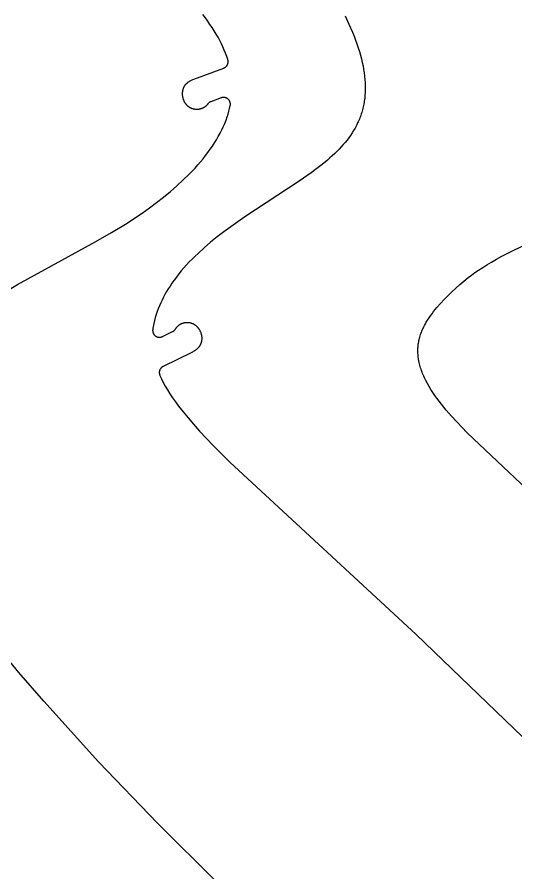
# Model space of a CAD drawing. Header units: millimetres. Extents: x -13379 to -9942, y 7 to 1157.
# Drawn here: x -11389.3 to -11242.4, y 246.3 to 498.3 of the extents above; entities that cross this region are included whole.
import ezdxf

# ---------------------------------------------------------------- set-up
doc = ezdxf.new("R2010")
doc.units = ezdxf.units.MM
doc.header["$MEASUREMENT"] = 0
doc.layers.add('SECCIONES', color=7, linetype='Continuous')

msp = doc.modelspace()

# ---------------------------------------------------------------- linework, layer by layer
at = {"layer": 'SECCIONES'}
for points in [[(-11393.61, 416.94, 0), (-11389.19, 419.55, 0), (-11366.07, 432.22, 0), (-11361.44, 434.9, 0), (-11356.9, 437.7, 0), (-11354.67, 439.15, 0), (-11352.47, 440.64, 0), (-11350.31, 442.17, 0), (-11348.2, 443.73, 0), (-11346.14, 445.34, 0), (-11344.14, 446.98, 0), (-11342.2, 448.66, 0), (-11340.34, 450.38, 0), (-11338.57, 452.12, 0), (-11337.71, 453.01, 0), (-11336.88, 453.9, 0), (-11336.07, 454.81, 0), (-11335.29, 455.71, 0), (-11334.53, 456.63, 0), (-11333.8, 457.55, 0), (-11333.09, 458.48, 0), (-11332.42, 459.41, 0), (-11331.77, 460.35, 0), (-11331.16, 461.29, 0), (-11330.57, 462.24, 0), (-11330.02, 463.19, 0), (-11329.5, 464.15, 0), (-11329.01, 465.11, 0), (-11328.56, 466.07, 0), (-11328.14, 467.04, 0), (-11327.75, 468.01, 0), (-11327.4, 468.98, 0), (-11327.14, 469.8, 0), (-11326.9, 470.62, 0), (-11326.68, 471.45, 0), (-11326.5, 472.27, 0), (-11326.48, 472.34, 0), (-11326.47, 472.4, 0), (-11326.46, 472.47, 0), (-11326.46, 472.54, 0), (-11326.45, 472.61, 0), (-11326.45, 472.68, 0), (-11326.45, 472.75, 0), (-11326.46, 472.82, 0), (-11326.46, 472.89, 0), (-11326.47, 472.95, 0), (-11326.48, 473.02, 0), (-11326.49, 473.09, 0), (-11326.51, 473.16, 0), (-11326.53, 473.22, 0), (-11326.55, 473.29, 0), (-11326.57, 473.35, 0), (-11326.59, 473.42, 0), (-11326.62, 473.48, 0), (-11326.65, 473.54, 0), (-11326.68, 473.61, 0), (-11326.71, 473.67, 0), (-11326.74, 473.73, 0), (-11326.78, 473.78, 0), (-11326.82, 473.84, 0), (-11326.86, 473.9, 0), (-11326.9, 473.95, 0), (-11326.95, 474, 0), (-11326.99, 474.05, 0), (-11327.04, 474.1, 0), (-11327.09, 474.15, 0), (-11327.14, 474.2, 0), (-11327.2, 474.24, 0), (-11327.25, 474.28, 0), (-11327.31, 474.32, 0), (-11327.36, 474.36, 0), (-11327.42, 474.4, 0), (-11327.48, 474.43, 0), (-11327.54, 474.47, 0), (-11327.6, 474.5, 0), (-11327.67, 474.52, 0), (-11327.73, 474.55, 0), (-11327.79, 474.57, 0), (-11327.86, 474.6, 0), (-11327.92, 474.61, 0), (-11327.99, 474.63, 0), (-11328.06, 474.65, 0), (-11328.13, 474.66, 0), (-11328.19, 474.67, 0), (-11328.26, 474.68, 0), (-11328.33, 474.68, 0), (-11328.4, 474.68, 0), (-11328.47, 474.68, 0), (-11328.54, 474.68, 0), (-11328.61, 474.68, 0), (-11328.67, 474.67, 0), (-11328.74, 474.66, 0), (-11328.81, 474.65, 0), (-11328.88, 474.64, 0), (-11328.95, 474.62, 0), (-11329.01, 474.61, 0), (-11329.08, 474.58, 0), (-11329.14, 474.56, 0), (-11332.21, 473.43, 0), (-11332.28, 473.41, 0), (-11332.34, 473.38, 0), (-11332.4, 473.35, 0), (-11332.46, 473.32, 0), (-11332.52, 473.29, 0), (-11332.58, 473.25, 0), (-11332.64, 473.22, 0), (-11332.69, 473.18, 0), (-11332.75, 473.14, 0), (-11332.8, 473.09, 0), (-11332.85, 473.05, 0), (-11332.9, 473, 0), (-11332.95, 472.95, 0), (-11333, 472.9, 0), (-11333.04, 472.85, 0), (-11333.09, 472.8, 0), (-11333.13, 472.75, 0), (-11333.18, 472.69, 0), (-11333.22, 472.62, 0), (-11333.27, 472.56, 0), (-11333.32, 472.5, 0), (-11333.38, 472.45, 0), (-11333.43, 472.39, 0), (-11333.49, 472.33, 0), (-11333.54, 472.27, 0), (-11333.6, 472.22, 0), (-11333.66, 472.16, 0), (-11333.72, 472.11, 0), (-11333.78, 472.06, 0), (-11333.85, 472, 0), (-11333.91, 471.95, 0), (-11333.98, 471.9, 0), (-11334.05, 471.85, 0), (-11334.12, 471.81, 0), (-11334.19, 471.76, 0), (-11334.26, 471.72, 0), (-11334.33, 471.67, 0), (-11334.4, 471.63, 0), (-11334.48, 471.59, 0), (-11334.55, 471.55, 0), (-11334.63, 471.52, 0), (-11334.71, 471.48, 0), (-11334.78, 471.45, 0), (-11334.86, 471.41, 0), (-11334.94, 471.38, 0), (-11335.02, 471.35, 0), (-11335.11, 471.33, 0), (-11335.19, 471.3, 0), (-11335.27, 471.28, 0), (-11335.35, 471.25, 0), (-11335.44, 471.23, 0), (-11335.52, 471.22, 0), (-11335.6, 471.2, 0), (-11335.69, 471.18, 0), (-11335.77, 471.17, 0), (-11335.86, 471.16, 0), (-11335.94, 471.15, 0), (-11336.03, 471.14, 0), (-11336.11, 471.14, 0), (-11336.2, 471.13, 0), (-11336.28, 471.13, 0), (-11336.36, 471.13, 0), (-11336.45, 471.13, 0), (-11336.53, 471.13, 0), (-11336.62, 471.14, 0), (-11336.7, 471.15, 0), (-11336.78, 471.15, 0), (-11336.86, 471.16, 0), (-11336.94, 471.18, 0), (-11337.03, 471.19, 0), (-11337.11, 471.2, 0), (-11337.18, 471.22, 0), (-11337.26, 471.24, 0), (-11337.34, 471.26, 0), (-11337.42, 471.28, 0), (-11337.49, 471.3, 0), (-11337.57, 471.32, 0), (-11337.64, 471.35, 0), (-11337.72, 471.37, 0), (-11337.79, 471.4, 0), (-11337.86, 471.43, 0), (-11337.93, 471.46, 0), (-11338, 471.49, 0), (-11338.07, 471.52, 0), (-11338.14, 471.56, 0), (-11338.21, 471.6, 0), (-11338.28, 471.63, 0), (-11338.35, 471.67, 0), (-11338.42, 471.71, 0), (-11338.49, 471.76, 0), (-11338.56, 471.8, 0), (-11338.63, 471.85, 0), (-11338.7, 471.89, 0), (-11338.76, 471.94, 0), (-11338.83, 471.99, 0), (-11338.89, 472.05, 0), (-11338.96, 472.1, 0), (-11339.02, 472.16, 0), (-11339.08, 472.21, 0), (-11339.15, 472.27, 0), (-11339.21, 472.33, 0), (-11339.27, 472.4, 0), (-11339.33, 472.46, 0), (-11339.38, 472.52, 0), (-11339.44, 472.59, 0), (-11339.5, 472.66, 0), (-11339.55, 472.73, 0), (-11339.61, 472.8, 0), (-11339.66, 472.87, 0), (-11339.71, 472.94, 0), (-11339.76, 473.02, 0), (-11339.81, 473.1, 0), (-11339.85, 473.17, 0), (-11339.9, 473.25, 0), (-11339.94, 473.33, 0), (-11339.99, 473.41, 0), (-11340.03, 473.49, 0), (-11340.07, 473.57, 0), (-11340.11, 473.66, 0), (-11340.14, 473.74, 0), (-11340.18, 473.83, 0), (-11340.21, 473.91, 0), (-11340.25, 474, 0), (-11340.28, 474.09, 0), (-11340.31, 474.17, 0), (-11340.36, 474.35, 0), (-11340.41, 474.53, 0), (-11340.45, 474.71, 0), (-11340.49, 474.89, 0), (-11340.52, 475.07, 0), (-11340.54, 475.25, 0), (-11340.56, 475.43, 0), (-11340.57, 475.6, 0), (-11340.58, 475.78, 0), (-11340.59, 475.96, 0), (-11340.57, 476.13, 0), (-11340.54, 476.3, 0), (-11340.52, 476.46, 0), (-11340.49, 476.62, 0), (-11340.46, 476.78, 0), (-11340.42, 476.93, 0), (-11340.38, 477.08, 0), (-11340.34, 477.23, 0), (-11340.31, 477.3, 0), (-11340.29, 477.37, 0), (-11340.26, 477.45, 0), (-11340.23, 477.52, 0), (-11340.2, 477.59, 0), (-11340.17, 477.66, 0), (-11340.14, 477.72, 0), (-11340.11, 477.79, 0), (-11340.07, 477.86, 0), (-11340.03, 477.93, 0), (-11340, 477.99, 0), (-11339.96, 478.06, 0), (-11339.92, 478.12, 0), (-11339.87, 478.19, 0), (-11339.83, 478.25, 0), (-11339.78, 478.31, 0), (-11339.74, 478.38, 0), (-11339.69, 478.44, 0), (-11339.64, 478.5, 0), (-11339.58, 478.56, 0), (-11339.53, 478.62, 0), (-11339.47, 478.68, 0), (-11339.41, 478.74, 0), (-11339.35, 478.8, 0), (-11339.29, 478.86, 0), (-11339.23, 478.92, 0), (-11339.16, 478.98, 0), (-11339.09, 479.03, 0), (-11339.02, 479.09, 0), (-11338.95, 479.15, 0), (-11338.8, 479.26, 0), (-11338.64, 479.37, 0), (-11338.47, 479.48, 0), (-11338.29, 479.58, 0), (-11338.1, 479.69, 0), (-11337.9, 479.8, 0), (-11337.69, 479.9, 0), (-11337.48, 480, 0), (-11337.25, 480.1, 0), (-11328.44, 483.35, 0), (-11328.37, 483.37, 0), (-11328.31, 483.4, 0), (-11328.24, 483.43, 0), (-11328.18, 483.46, 0), (-11328.12, 483.49, 0), (-11328.06, 483.53, 0), (-11328, 483.57, 0), (-11327.95, 483.61, 0), (-11327.89, 483.65, 0), (-11327.84, 483.69, 0), (-11327.79, 483.74, 0), (-11327.74, 483.79, 0), (-11327.69, 483.83, 0), (-11327.64, 483.89, 0), (-11327.59, 483.94, 0), (-11327.55, 483.99, 0), (-11327.51, 484.05, 0), (-11327.47, 484.1, 0), (-11327.43, 484.16, 0), (-11327.4, 484.22, 0), (-11327.36, 484.28, 0), (-11327.33, 484.34, 0), (-11327.3, 484.41, 0), (-11327.27, 484.47, 0), (-11327.25, 484.53, 0), (-11327.23, 484.6, 0), (-11327.21, 484.67, 0), (-11327.19, 484.73, 0), (-11327.17, 484.8, 0), (-11327.16, 484.87, 0), (-11327.15, 484.94, 0), (-11327.14, 485.01, 0), (-11327.13, 485.08, 0), (-11327.13, 485.14, 0), (-11327.13, 485.21, 0), (-11327.13, 485.28, 0), (-11327.13, 485.35, 0), (-11327.14, 485.42, 0), (-11327.14, 485.49, 0), (-11327.15, 485.56, 0), (-11327.17, 485.63, 0), (-11327.18, 485.69, 0), (-11327.2, 485.76, 0), (-11327.22, 485.83, 0), (-11327.53, 486.76, 0), (-11327.88, 487.7, 0), (-11328.26, 488.63, 0), (-11328.67, 489.57, 0), (-11329.11, 490.51, 0), (-11329.59, 491.45, 0), (-11330.1, 492.39, 0), (-11330.65, 493.34, 0), (-11331.22, 494.29, 0), (-11331.83, 495.24, 0), (-11332.47, 496.19, 0), (-11333.14, 497.15, 0), (-11333.84, 498.11, 0), (-11334.58, 499.07, 0)], [(-11292.68, 498.76, 0), (-11291.52, 496.29, 0), (-11290.49, 493.9, 0), (-11290.02, 492.72, 0), (-11289.58, 491.57, 0), (-11289.17, 490.43, 0), (-11288.79, 489.31, 0), (-11288.45, 488.2, 0), (-11288.14, 487.12, 0), (-11287.85, 486.04, 0), (-11287.6, 484.99, 0), (-11287.39, 483.95, 0), (-11287.2, 482.93, 0), (-11287.04, 481.93, 0), (-11286.92, 480.94, 0), (-11286.82, 479.97, 0), (-11286.76, 479.01, 0), (-11286.73, 478.07, 0), (-11286.72, 477.14, 0), (-11286.75, 476.23, 0), (-11286.81, 475.34, 0), (-11286.9, 474.46, 0), (-11286.95, 474.02, 0), (-11287.01, 473.59, 0), (-11287.08, 473.17, 0), (-11287.16, 472.74, 0), (-11287.24, 472.32, 0), (-11287.33, 471.9, 0), (-11287.43, 471.49, 0), (-11287.54, 471.08, 0), (-11287.65, 470.67, 0), (-11287.77, 470.27, 0), (-11287.9, 469.87, 0), (-11288.03, 469.47, 0), (-11288.17, 469.08, 0), (-11288.32, 468.69, 0), (-11288.47, 468.3, 0), (-11288.63, 467.92, 0), (-11288.8, 467.54, 0), (-11288.97, 467.16, 0), (-11289.34, 466.41, 0), (-11289.74, 465.67, 0), (-11290.16, 464.94, 0), (-11290.61, 464.23, 0), (-11291.08, 463.52, 0), (-11291.58, 462.82, 0), (-11292.1, 462.13, 0), (-11292.65, 461.45, 0), (-11293.22, 460.78, 0), (-11293.82, 460.11, 0), (-11294.44, 459.45, 0), (-11295.08, 458.8, 0), (-11295.74, 458.15, 0), (-11296.43, 457.51, 0), (-11297.14, 456.87, 0), (-11297.87, 456.24, 0), (-11299.39, 454.98, 0), (-11300.99, 453.74, 0), (-11302.66, 452.5, 0), (-11306.22, 450.01, 0), (-11322.23, 439.52, 0), (-11326.35, 436.62, 0), (-11328.38, 435.13, 0), (-11330.36, 433.59, 0), (-11332.3, 432.02, 0), (-11334.18, 430.41, 0), (-11336, 428.76, 0), (-11336.87, 427.92, 0), (-11337.73, 427.07, 0), (-11338.56, 426.22, 0), (-11339.38, 425.35, 0), (-11340.16, 424.47, 0), (-11340.93, 423.59, 0), (-11341.66, 422.69, 0), (-11342.37, 421.79, 0), (-11343.05, 420.87, 0), (-11343.7, 419.95, 0), (-11344.24, 419.14, 0), (-11344.76, 418.33, 0), (-11345.26, 417.51, 0), (-11345.73, 416.68, 0), (-11346.18, 415.85, 0), (-11346.6, 415.01, 0), (-11347, 414.17, 0), (-11347.37, 413.32, 0), (-11347.72, 412.46, 0), (-11348.04, 411.6, 0), (-11348.33, 410.74, 0), (-11348.59, 409.87, 0), (-11348.82, 408.99, 0), (-11349.03, 408.11, 0), (-11349.12, 407.66, 0), (-11349.2, 407.22, 0), (-11349.27, 406.77, 0), (-11349.34, 406.32, 0), (-11349.35, 406.25, 0), (-11349.36, 406.18, 0), (-11349.36, 406.11, 0), (-11349.36, 406.04, 0), (-11349.36, 405.97, 0), (-11349.35, 405.9, 0), (-11349.35, 405.83, 0), (-11349.34, 405.76, 0), (-11349.33, 405.7, 0), (-11349.32, 405.63, 0), (-11349.3, 405.56, 0), (-11349.28, 405.49, 0), (-11349.26, 405.43, 0), (-11349.24, 405.36, 0), (-11349.21, 405.29, 0), (-11349.19, 405.23, 0), (-11349.16, 405.17, 0), (-11349.12, 405.11, 0), (-11349.09, 405.04, 0), (-11349.06, 404.98, 0), (-11349.02, 404.93, 0), (-11348.98, 404.87, 0), (-11348.93, 404.81, 0), (-11348.89, 404.76, 0), (-11348.85, 404.71, 0), (-11348.8, 404.66, 0), (-11348.75, 404.61, 0), (-11348.7, 404.56, 0), (-11348.64, 404.51, 0), (-11348.59, 404.47, 0), (-11348.54, 404.43, 0), (-11348.48, 404.39, 0), (-11348.42, 404.35, 0), (-11348.36, 404.31, 0), (-11348.3, 404.28, 0), (-11348.24, 404.25, 0), (-11348.17, 404.22, 0), (-11348.11, 404.19, 0), (-11348.04, 404.17, 0), (-11347.98, 404.14, 0), (-11347.91, 404.12, 0), (-11347.84, 404.11, 0), (-11347.78, 404.09, 0), (-11347.71, 404.08, 0), (-11347.64, 404.07, 0), (-11347.57, 404.06, 0), (-11347.5, 404.05, 0), (-11347.43, 404.05, 0), (-11347.36, 404.05, 0), (-11347.29, 404.05, 0), (-11347.22, 404.05, 0), (-11347.15, 404.06, 0), (-11347.08, 404.07, 0), (-11347.01, 404.08, 0), (-11346.95, 404.09, 0), (-11346.88, 404.11, 0), (-11346.81, 404.12, 0), (-11346.74, 404.14, 0), (-11346.68, 404.17, 0), (-11346.61, 404.19, 0), (-11346.55, 404.22, 0), (-11346.49, 404.25, 0), (-11343.48, 405.71, 0), (-11343.42, 405.74, 0), (-11343.36, 405.77, 0), (-11343.3, 405.81, 0), (-11343.24, 405.84, 0), (-11343.18, 405.88, 0), (-11343.13, 405.92, 0), (-11343.08, 405.97, 0), (-11343.02, 406.01, 0), (-11342.97, 406.06, 0), (-11342.92, 406.11, 0), (-11342.88, 406.15, 0), (-11342.83, 406.21, 0), (-11342.79, 406.26, 0), (-11342.75, 406.31, 0), (-11342.71, 406.37, 0), (-11342.67, 406.42, 0), (-11342.63, 406.48, 0), (-11342.59, 406.55, 0), (-11342.55, 406.61, 0), (-11342.51, 406.68, 0), (-11342.46, 406.74, 0), (-11342.42, 406.81, 0), (-11342.37, 406.87, 0), (-11342.32, 406.93, 0), (-11342.27, 406.99, 0), (-11342.22, 407.06, 0), (-11342.16, 407.12, 0), (-11342.11, 407.18, 0), (-11342.05, 407.24, 0), (-11341.99, 407.29, 0), (-11341.93, 407.35, 0), (-11341.87, 407.41, 0), (-11341.81, 407.46, 0), (-11341.75, 407.52, 0), (-11341.68, 407.57, 0), (-11341.61, 407.62, 0), (-11341.55, 407.67, 0), (-11341.48, 407.72, 0), (-11341.41, 407.77, 0), (-11341.34, 407.81, 0), (-11341.26, 407.86, 0), (-11341.19, 407.9, 0), (-11341.12, 407.94, 0), (-11341.04, 407.98, 0), (-11340.96, 408.02, 0), (-11340.89, 408.06, 0), (-11340.81, 408.09, 0), (-11340.73, 408.13, 0), (-11340.65, 408.16, 0), (-11340.57, 408.19, 0), (-11340.49, 408.22, 0), (-11340.41, 408.24, 0), (-11340.33, 408.27, 0), (-11340.24, 408.29, 0), (-11340.16, 408.31, 0), (-11340.08, 408.33, 0), (-11339.99, 408.35, 0), (-11339.91, 408.37, 0), (-11339.83, 408.38, 0), (-11339.74, 408.39, 0), (-11339.66, 408.4, 0), (-11339.58, 408.41, 0), (-11339.49, 408.42, 0), (-11339.41, 408.42, 0), (-11339.32, 408.43, 0), (-11339.24, 408.43, 0), (-11339.16, 408.43, 0), (-11339.08, 408.43, 0), (-11338.99, 408.42, 0), (-11338.91, 408.42, 0), (-11338.83, 408.41, 0), (-11338.75, 408.4, 0), (-11338.67, 408.39, 0), (-11338.59, 408.38, 0), (-11338.51, 408.37, 0), (-11338.43, 408.36, 0), (-11338.36, 408.34, 0), (-11338.28, 408.32, 0), (-11338.2, 408.3, 0), (-11338.13, 408.28, 0), (-11338.06, 408.26, 0), (-11337.98, 408.24, 0), (-11337.91, 408.22, 0), (-11337.83, 408.19, 0), (-11337.76, 408.16, 0), (-11337.69, 408.13, 0), (-11337.61, 408.1, 0), (-11337.54, 408.07, 0), (-11337.47, 408.04, 0), (-11337.4, 408, 0), (-11337.32, 407.96, 0), (-11337.25, 407.92, 0), (-11337.18, 407.88, 0), (-11337.11, 407.84, 0), (-11337.04, 407.8, 0), (-11336.97, 407.75, 0), (-11336.9, 407.7, 0), (-11336.83, 407.65, 0), (-11336.76, 407.6, 0), (-11336.69, 407.55, 0), (-11336.63, 407.5, 0), (-11336.56, 407.44, 0), (-11336.5, 407.38, 0), (-11336.43, 407.33, 0), (-11336.37, 407.26, 0), (-11336.31, 407.2, 0), (-11336.24, 407.14, 0), (-11336.18, 407.07, 0), (-11336.13, 407.01, 0), (-11336.07, 406.94, 0), (-11336.01, 406.87, 0), (-11335.95, 406.8, 0), (-11335.9, 406.73, 0), (-11335.85, 406.65, 0), (-11335.79, 406.58, 0), (-11335.74, 406.5, 0), (-11335.69, 406.43, 0), (-11335.65, 406.35, 0), (-11335.6, 406.27, 0), (-11335.56, 406.19, 0), (-11335.51, 406.11, 0), (-11335.47, 406.03, 0), (-11335.43, 405.94, 0), (-11335.39, 405.86, 0), (-11335.35, 405.78, 0), (-11335.28, 405.61, 0), (-11335.21, 405.43, 0), (-11335.15, 405.26, 0), (-11335.1, 405.08, 0), (-11335.05, 404.91, 0), (-11335.01, 404.73, 0), (-11334.97, 404.56, 0), (-11334.94, 404.38, 0), (-11334.91, 404.2, 0), (-11334.89, 404.03, 0), (-11334.9, 403.86, 0), (-11334.9, 403.69, 0), (-11334.91, 403.52, 0), (-11334.92, 403.36, 0), (-11334.94, 403.2, 0), (-11334.96, 403.04, 0), (-11334.99, 402.89, 0), (-11335.02, 402.74, 0), (-11335.03, 402.66, 0), (-11335.05, 402.59, 0), (-11335.07, 402.52, 0), (-11335.09, 402.44, 0), (-11335.12, 402.37, 0), (-11335.14, 402.3, 0), (-11335.16, 402.23, 0), (-11335.19, 402.16, 0), (-11335.22, 402.08, 0), (-11335.25, 402.01, 0), (-11335.28, 401.94, 0), (-11335.31, 401.88, 0), (-11335.35, 401.81, 0), (-11335.38, 401.74, 0), (-11335.42, 401.67, 0), (-11335.46, 401.6, 0), (-11335.5, 401.54, 0), (-11335.54, 401.47, 0), (-11335.59, 401.4, 0), (-11335.63, 401.34, 0), (-11335.68, 401.27, 0), (-11335.73, 401.21, 0), (-11335.78, 401.14, 0), (-11335.84, 401.08, 0), (-11335.89, 401.01, 0), (-11335.95, 400.95, 0), (-11336.01, 400.88, 0), (-11336.08, 400.82, 0), (-11336.14, 400.76, 0), (-11336.21, 400.69, 0), (-11336.35, 400.57, 0), (-11336.49, 400.44, 0), (-11336.65, 400.32, 0), (-11336.82, 400.19, 0), (-11337, 400.07, 0), (-11337.18, 399.94, 0), (-11337.38, 399.82, 0), (-11337.59, 399.69, 0), (-11337.8, 399.57, 0), (-11346.29, 395.45, 0), (-11346.35, 395.42, 0), (-11346.41, 395.39, 0), (-11346.47, 395.35, 0), (-11346.52, 395.31, 0), (-11346.58, 395.28, 0), (-11346.64, 395.23, 0), (-11346.69, 395.19, 0), (-11346.74, 395.15, 0), (-11346.79, 395.1, 0), (-11346.84, 395.05, 0), (-11346.89, 395, 0), (-11346.93, 394.95, 0), (-11346.98, 394.9, 0), (-11347.02, 394.85, 0), (-11347.06, 394.79, 0), (-11347.1, 394.73, 0), (-11347.13, 394.67, 0), (-11347.17, 394.62, 0), (-11347.2, 394.55, 0), (-11347.23, 394.49, 0), (-11347.26, 394.43, 0), (-11347.28, 394.37, 0), (-11347.3, 394.3, 0), (-11347.33, 394.24, 0), (-11347.34, 394.17, 0), (-11347.36, 394.11, 0), (-11347.38, 394.04, 0), (-11347.39, 393.97, 0), (-11347.4, 393.9, 0), (-11347.4, 393.84, 0), (-11347.41, 393.77, 0), (-11347.41, 393.7, 0), (-11347.41, 393.63, 0), (-11347.41, 393.56, 0), (-11347.41, 393.49, 0), (-11347.4, 393.43, 0), (-11347.39, 393.36, 0), (-11347.38, 393.29, 0), (-11347.37, 393.22, 0), (-11347.35, 393.16, 0), (-11347.33, 393.09, 0), (-11347.31, 393.03, 0), (-11347.29, 392.96, 0), (-11347.27, 392.9, 0), (-11347.24, 392.83, 0), (-11346.76, 391.81, 0), (-11346.23, 390.76, 0), (-11345.64, 389.68, 0), (-11344.99, 388.57, 0), (-11344.27, 387.43, 0), (-11343.49, 386.25, 0), (-11342.63, 385.02, 0), (-11341.7, 383.76, 0), (-11340.39, 382.06, 0), (-11338.93, 380.28, 0), (-11337.33, 378.41, 0), (-11335.56, 376.44, 0), (-11331.5, 372.14, 0), (-11326.64, 367.29, 0), (-11271.73, 316.48, 0), (-11237.78, 283.82, 0)], [(-11205.63, 327.68, 0), (-11256.69, 375.93, 0), (-11259.79, 379.13, 0), (-11261.34, 380.82, 0), (-11262.85, 382.55, 0), (-11264.29, 384.31, 0), (-11264.97, 385.19, 0), (-11265.62, 386.07, 0), (-11266.25, 386.94, 0), (-11266.84, 387.82, 0), (-11267.4, 388.7, 0), (-11267.93, 389.56, 0), (-11268.42, 390.43, 0), (-11268.87, 391.28, 0), (-11269.28, 392.14, 0), (-11269.48, 392.56, 0), (-11269.66, 392.98, 0), (-11269.83, 393.4, 0), (-11269.99, 393.81, 0), (-11270.15, 394.23, 0), (-11270.29, 394.64, 0), (-11270.42, 395.05, 0), (-11270.54, 395.45, 0), (-11270.65, 395.86, 0), (-11270.76, 396.26, 0), (-11270.85, 396.66, 0), (-11270.93, 397.06, 0), (-11271, 397.45, 0), (-11271.06, 397.84, 0), (-11271.11, 398.23, 0), (-11271.15, 398.62, 0), (-11271.19, 399, 0), (-11271.21, 399.39, 0), (-11271.22, 399.77, 0), (-11271.22, 400.14, 0), (-11271.22, 400.52, 0), (-11271.2, 400.89, 0), (-11271.17, 401.26, 0), (-11271.14, 401.62, 0), (-11271.1, 401.99, 0), (-11271.04, 402.35, 0), (-11270.98, 402.71, 0), (-11270.91, 403.07, 0), (-11270.83, 403.42, 0), (-11270.75, 403.77, 0), (-11270.65, 404.12, 0), (-11270.55, 404.47, 0), (-11270.44, 404.82, 0), (-11270.32, 405.16, 0), (-11270.19, 405.5, 0), (-11270.06, 405.84, 0), (-11269.92, 406.17, 0), (-11269.77, 406.51, 0), (-11269.62, 406.84, 0), (-11269.45, 407.17, 0), (-11269.29, 407.5, 0), (-11269.11, 407.82, 0), (-11268.74, 408.47, 0), (-11268.35, 409.11, 0), (-11267.94, 409.74, 0), (-11267.51, 410.37, 0), (-11267.06, 410.98, 0), (-11266.59, 411.6, 0), (-11266.1, 412.2, 0), (-11265.6, 412.8, 0), (-11264.57, 413.98, 0), (-11263.48, 415.15, 0), (-11262.37, 416.29, 0), (-11261.22, 417.41, 0), (-11260.05, 418.5, 0), (-11258.87, 419.57, 0), (-11257.66, 420.62, 0), (-11256.44, 421.62, 0), (-11255.46, 422.35, 0), (-11254.42, 423.08, 0), (-11253.32, 423.83, 0), (-11252.14, 424.6, 0), (-11250.87, 425.39, 0), (-11249.5, 426.2, 0), (-11248.04, 427.03, 0), (-11246.46, 427.89, 0), (-11242.98, 429.68, 0), (-11239, 431.59, 0)], [(-11330.32, 243.51, 0), (-11347.94, 260.97, 0), (-11365.28, 279.03, 0), (-11381.42, 296.83, 0), (-11388.78, 305.35, 0), (-11395.54, 313.5, 0)]]:
    msp.add_polyline3d(points, dxfattribs=at)

doc.saveas('drawing.dxf')
